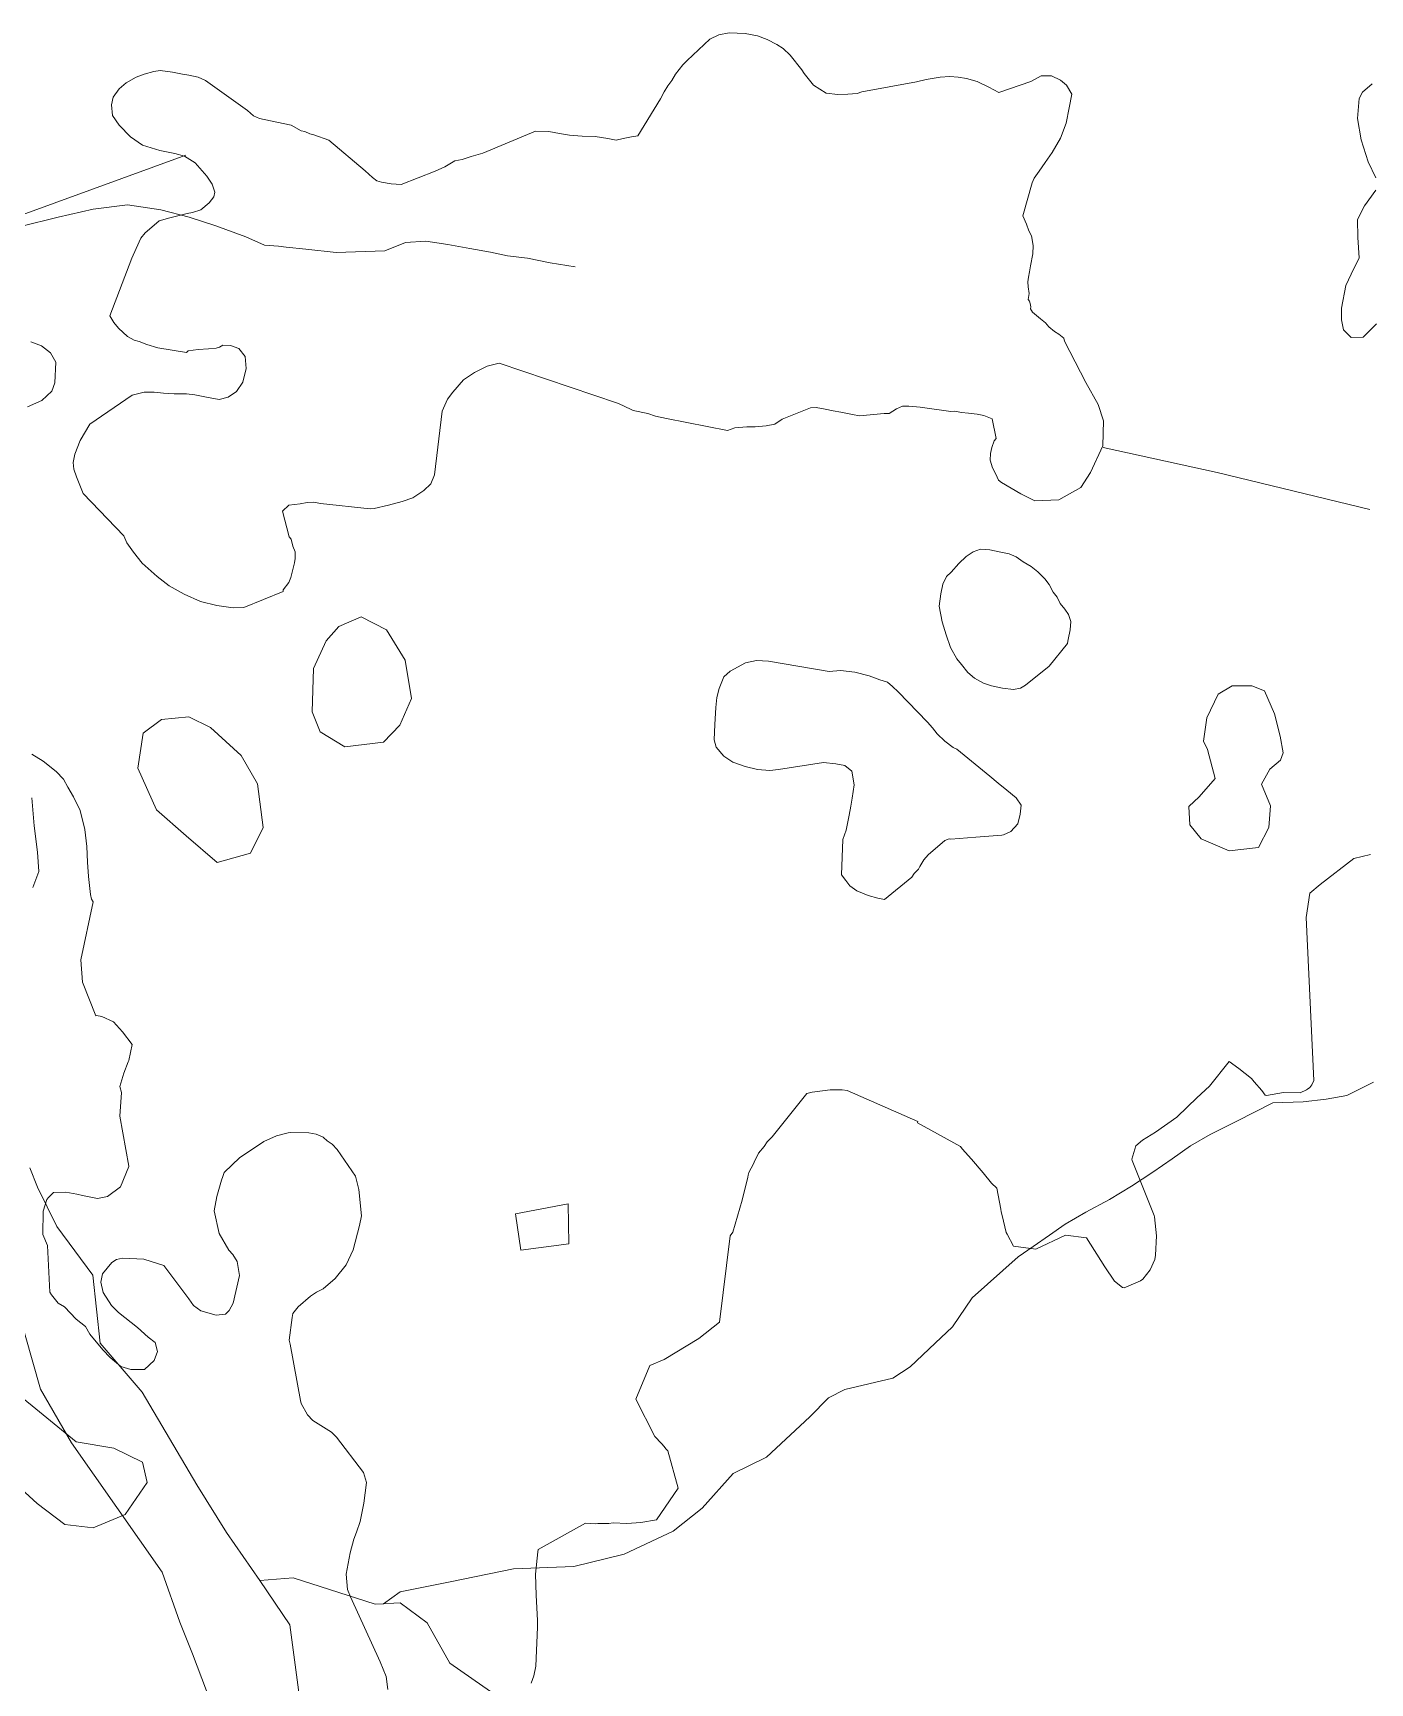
# Model space of a CAD drawing. Header units: metres. Extents: x 4652992 to 4879070, y 2074171 to 2309877.
# Drawn here: x 4653983.8 to 4654073.2, y 2308404.3 to 2308514.7 of the extents above; entities that cross this region are included whole.
import ezdxf

# ---------------------------------------------------------------- set-up
doc = ezdxf.new("R2010")
doc.units = ezdxf.units.M
doc.header["$MEASUREMENT"] = 0
for name, color, linetype, lineweight in [('Level 1', 2, 'Continuous', 0), ('Level 15', 2, 'Continuous', 0), ('Level 2', 6, 'Continuous', 0), ('Level 31', 38, 'Continuous', 0), ('Level 37', 3, 'Continuous', 0), ('Level 40', 1, 'Continuous', 0)]:
    doc.layers.add(name, color=color, linetype=linetype, lineweight=lineweight)

msp = doc.modelspace()

# ---------------------------------------------------------------- linework, layer by layer
at = {"layer": 'Level 1'}
for points in [[(4654020.019106, 2308499.0199, 1283), (4654018.350893, 2308499.298281, 1282), (4654016.8407, 2308499.604128, 1281), (4654015.503725, 2308499.764101, 1280), (4654014.360903, 2308500.010683, 1279), (4654012.989504, 2308500.238711, 1278), (4654011.504275, 2308500.524721, 1277), (4654010.047488, 2308500.747317, 1276), (4654008.687685, 2308500.649294, 1275), (4654007.303286, 2308500.095278, 1274), (4654004.038088, 2308499.974306, 1273), (4654002.017519, 2308500.214724, 1272), (4654000.698488, 2308500.3407, 1270), (4654000.19208, 2308500.401125, 1269), (4653999.252077, 2308500.466921, 1268), (4653998.010073, 2308501.038515, 1267), (4653996.001284, 2308501.764895, 1266), (4653994.209292, 2308502.343081, 1265), (4653992.331484, 2308502.826479, 1264), (4653990.106509, 2308503.158694, 1263), (4653987.794924, 2308502.872683, 1262), (4653985.456484, 2308502.336306, 1261), (4653982.94092, 2308501.729677, 1260)], [(4654073.395738, 2308444.507859, 1299), (4654071.609239, 2308443.621763, 1298), (4654070.225527, 2308443.378481, 1297), (4654068.693117, 2308443.19092, 1296), (4654066.650088, 2308443.119082, 1295), (4654064.248476, 2308441.905276, 1294), (4654062.465273, 2308440.997317, 1293), (4654061.152712, 2308440.246096, 1292), (4654059.925905, 2308439.382693, 1291), (4654058.631106, 2308438.483523, 1290), (4654057.212099, 2308437.553896, 1289), (4654055.746706, 2308436.671877, 1288), (4654054.155276, 2308435.80768, 1287), (4654052.766299, 2308435.001528, 1286), (4654051.723086, 2308434.266482, 1285), (4654050.633486, 2308433.515688, 1284), (4654049.638308, 2308432.835879, 1283), (4654046.568218, 2308430.090517, 1281), (4654045.234926, 2308428.139284, 1280), (4654044.089724, 2308427.058901, 1279), (4654042.40613, 2308425.477114, 1277), (4654041.259096, 2308424.720888, 1276), (4654038.057131, 2308423.963076, 1273), (4654036.960512, 2308423.408877, 1272), (4654035.705508, 2308422.134707, 1271), (4654032.810488, 2308419.425295, 1270), (4654030.575625, 2308418.343262, 1269.498111), (4654028.513925, 2308416.020898, 1269), (4654026.573794, 2308414.473723, 1268.647544), (4654023.307034, 2308412.943231, 1268), (4654019.932739, 2308412.129951, 1267.498435), (4654015.899111, 2308411.961489, 1267), (4654011.65552, 2308411.087893, 1266), (4654008.315768, 2308410.437648, 1265), (4654007.214861, 2308409.634996, 1264.747843)], [(4654015.839297, 2308402.734682, 1268), (4654011.634524, 2308405.664309, 1267), (4654010.120302, 2308408.351321, 1266), (4654008.331911, 2308409.683108, 1265), (4654007.905592, 2308409.664746, 1264.7478), (4654007.214861, 2308409.634996, 1264.3393), (4654006.641299, 2308409.610293, 1264), (4654001.176089, 2308411.361696, 1263), (4653998.938212, 2308411.190022, 1262.545597)]]:
    msp.add_polyline3d(points, dxfattribs=at)
at = {"layer": 'Level 15'}
msp.add_polyline3d([(4653994.003508, 2308506.485838, 1265.544728), (4653978.749682, 2308500.934987, 1264.396661), (4653936.661557, 2308484.421295, 1262.100528), (4653910.690675, 2308474.872201, 1261.526494), (4653875.82215, 2308463.725682, 1260.95246)], dxfattribs=at)
at = {"layer": 'Level 2'}
for points in [[(4653983.6943, 2308463.5194, 1257.4777), (4653983.8549, 2308461.645, 1257.6777), (4653984.0714, 2308459.8914, 1257.8777), (4653984.1789, 2308458.5943, 1257.8777), (4653983.7587, 2308457.5268, 1257.9777)], [(4653983.5638, 2308438.7726, 1259.8777), (4653984.0817, 2308437.4747, 1260.1), (4653985.3759, 2308434.8505, 1260.3658), (4653987.7711, 2308431.6089, 1260.77), (4653988.2783, 2308427.0489, 1261.2415), (4653991.0683, 2308423.7705, 1261.6198), (4653994.7365, 2308417.5825, 1262.3066), (4653996.7251, 2308414.3915, 1262.4297), (4653998.938212, 2308411.190022, 1262.545597), (4653998.9459, 2308411.1789, 1262.546), (4654000.9437, 2308408.2229, 1263.0144), (4654001.5627, 2308403.5475, 1263.6643)], [(4653995.3779, 2308403.8057, 1263.0363), (4653994.4333, 2308406.2735, 1262.5613), (4653993.5997, 2308408.4031, 1262.4363), (4653992.4131, 2308411.7391, 1262.3863), (4653986.3505, 2308420.3795, 1261.5363), (4653984.2837, 2308423.9791, 1261.2113), (4653982.7537, 2308429.3955, 1260.6863)]]:
    msp.add_polyline3d(points, dxfattribs=at)
at = {"layer": 'Level 31'}
msp.add_polyline3d([(4654019.594202, 2308433.685907, 1269.193293), (4654016.386814, 2308433.265812, 1268.61926), (4654016.02568, 2308435.699049, 1268.045227), (4654019.558031, 2308436.373916, 1269.193293), (4654019.594202, 2308433.685907, 1269.193293)], dxfattribs=at)
at = {"layer": 'Level 37', "extrusion": (-0.1678250562997117, 0.7331573176674921, 0.6590258705305936), "elevation": 912281.066652, "flags": 128}
msp.add_lwpolyline([(-5051837.039679, -797607.18456), (-5051827.630831, -797614.32395), (-5051820.582721, -797619.376333)], dxfattribs=at)
at = {"layer": 'Level 40', "color": 3, "flags": 128}
for points, elevation in [([(4654049.785095, 2308470.854132), (4654049.312707, 2308470.75939), (4654048.576441, 2308470.84105), (4654047.854749, 2308470.99924), (4654047.311823, 2308471.181326), (4654046.713647, 2308471.513548), (4654046.272231, 2308471.905814), (4654045.856984, 2308472.432242), (4654045.52992, 2308472.821684), (4654045.11763, 2308473.565673), (4654044.817286, 2308474.40971), (4654044.547796, 2308475.291014), (4654044.359019, 2308476.342834), (4654044.469114, 2308477.160006), (4654044.5962, 2308477.799556), (4654044.854166, 2308478.312209), (4654045.160513, 2308478.6165), (4654045.667695, 2308479.197783), (4654046.149623, 2308479.662052), (4654046.619811, 2308479.960057), (4654047.109123, 2308480.137259), (4654047.740008, 2308480.09736), (4654048.466278, 2308479.955405), (4654049.042813, 2308479.839572), (4654049.500873, 2308479.629381), (4654049.970654, 2308479.29286), (4654050.500018, 2308478.982191), (4654050.955855, 2308478.640763), (4654051.422004, 2308478.156543), (4654051.695975, 2308477.775852), (4654051.982773, 2308477.279436), (4654052.235155, 2308476.941569), (4654052.44721, 2308476.516277), (4654052.749776, 2308476.128026), (4654052.998535, 2308475.787906), (4654053.153794, 2308475.300877), (4654053.1086, 2308474.747918), (4654052.981729, 2308474.094879), (4654052.93455, 2308473.852039), (4654052.930987, 2308473.833699), (4654051.698657, 2308472.324164), (4654050.127855, 2308471.058307), (4654049.785095, 2308470.854132)], 1308.801608), ([(4654007.218701, 2308467.232942), (4654004.626801, 2308466.936443), (4654002.976081, 2308467.924307), (4654002.435798, 2308469.267386), (4654002.527068, 2308472.157572), (4654003.375082, 2308474.006455), (4654004.228075, 2308474.981502), (4654005.708847, 2308475.629854), (4654007.41251, 2308474.752732), (4654008.650659, 2308472.717122), (4654009.070374, 2308470.171373), (4654008.295806, 2308468.382817), (4654007.218701, 2308467.232942)], 1277.229763), ([(4653998.312275, 2308459.815259), (4653996.087198, 2308459.19895), (4653994.011715, 2308460.971552), (4653992.03772, 2308462.724242), (4653990.787731, 2308465.49171), (4653991.140103, 2308467.840669), (4653992.370879, 2308468.756406), (4653994.192948, 2308468.925838), (4653995.634758, 2308468.223511), (4653997.690447, 2308466.349915), (4653998.794292, 2308464.452065), (4653999.174269, 2308461.539186), (4653998.312275, 2308459.815259)], 1264.601026), ([(4653981.451916, 2308423.741942), (4653980.346028, 2308423.066069), (4653979.835002, 2308421.894513), (4653980.716978, 2308420.802955), (4653982.482506, 2308417.779849), (4653984.06815, 2308416.333422), (4653985.903716, 2308414.919145), (4653987.811264, 2308414.707851), (4653989.93195, 2308415.590793), (4653991.405354, 2308417.736433), (4653991.101372, 2308419.094143), (4653989.17439, 2308420.039398), (4653986.656449, 2308420.451286), (4653984.208433, 2308422.47209), (4653982.874785, 2308423.544489), (4653981.451916, 2308423.741942)], 1269.2004)]:
    msp.add_lwpolyline(points, dxfattribs=dict(at, elevation=elevation))
at = {"layer": 'Level 40', "color": 3}
for points in [[(4654036.801229, 2308510.632247, 1297.320936), (4654037.582522, 2308510.539016, 1297.320936), (4654038.249122, 2308510.562015, 1297.320936), (4654038.874856, 2308510.618798, 1297.320936), (4654039.191065, 2308510.733307, 1297.320936), (4654042.847638, 2308511.38899, 1300.765138), (4654043.489226, 2308511.546993, 1300.765138), (4654044.410769, 2308511.70594, 1300.765138), (4654045.069684, 2308511.742908, 1300.765138), (4654045.627821, 2308511.715427, 1300.765138), (4654046.183471, 2308511.60558, 1300.765138), (4654046.883626, 2308511.40901, 1300.765138), (4654047.663628, 2308511.04012, 1300.765138), (4654048.352359, 2308510.675373, 1300.765138), (4654050.475979, 2308511.42406, 1306.505473), (4654051.169654, 2308511.788599, 1306.505473), (4654051.852663, 2308511.80031, 1306.505473), (4654052.468696, 2308511.505112, 1306.505473), (4654052.861319, 2308511.176076, 1306.505473), (4654053.214057, 2308510.576898, 1306.505473), (4654053.050457, 2308509.658371, 1306.505473), (4654052.836985, 2308508.631923, 1306.505473), (4654052.468609, 2308507.623313, 1306.505473), (4654051.899233, 2308506.658904, 1306.505473), (4654051.431614, 2308506.006971, 1306.505473), (4654051.04197, 2308505.4285, 1306.505473), (4654050.698003, 2308504.959424, 1306.505473), (4654050.569671, 2308504.640252, 1306.505473), (4654049.942526, 2308502.432669, 1310.523708), (4654050.200016, 2308501.873182, 1310.523708), (4654050.353088, 2308501.431368, 1310.523708), (4654050.515698, 2308501.107177, 1310.523708), (4654050.627673, 2308500.443455, 1310.523708), (4654050.622524, 2308499.882913, 1310.523708), (4654050.470259, 2308499.099387, 1310.523708), (4654050.389424, 2308498.683426, 1310.523708), (4654050.321986, 2308498.336348, 1310.523708), (4654050.28534, 2308498.027417, 1310.523708), (4654050.292912, 2308497.687621, 1310.523708), (4654050.373191, 2308497.234858, 1310.523708), (4654050.310475, 2308496.83104, 1310.523708), (4654050.383113, 2308496.722775, 1310.523708), (4654050.443405, 2308496.567644, 1311.097741), (4654050.491459, 2308496.359478, 1311.097741), (4654050.462548, 2308496.210467, 1311.671775), (4654050.592726, 2308495.998316, 1312.819842), (4654051.131872, 2308495.544923, 1313.393875), (4654051.452696, 2308495.279364, 1313.393875), (4654051.674518, 2308495.014665, 1313.393875), (4654052.067532, 2308494.708044, 1313.393875), (4654052.360684, 2308494.518991, 1313.393875), (4654052.684393, 2308494.253798, 1313.393875), (4654052.733163, 2308494.043882, 1313.393875), (4654054.150442, 2308491.278843, 1315.115976), (4654054.983669, 2308489.814527, 1315.115976), (4654055.330683, 2308488.724026, 1315.115976), (4654055.286655, 2308487.058983, 1315.115976), (4654054.472466, 2308485.265317, 1315.115976), (4654053.814899, 2308484.277897, 1315.115976), (4654052.349638, 2308483.448184, 1315.115976), (4654050.754407, 2308483.387746, 1315.115976), (4654049.819487, 2308483.849268, 1315.115976), (4654048.525177, 2308484.592347, 1313.967909), (4654048.329156, 2308484.767875, 1313.967909), (4654048.138371, 2308485.165139, 1313.967909), (4654047.928568, 2308485.59302, 1313.967909), (4654047.752565, 2308486.090059, 1313.967909), (4654047.786453, 2308486.550946, 1313.967909), (4654047.863531, 2308486.944662, 1313.967909), (4654048.022717, 2308487.383861, 1313.967909), (4654048.166938, 2308487.548919, 1313.967909), (4654047.89808, 2308488.860908, 1310.523708), (4654047.343533, 2308489.088283, 1310.523708), (4654046.888545, 2308489.176206, 1310.523708), (4654046.309208, 2308489.228186, 1310.523708), (4654045.839757, 2308489.288383, 1310.523708), (4654045.41088, 2308489.372118, 1310.523708), (4654045.144732, 2308489.358181, 1310.523708), (4654043.082294, 2308489.639861, 1307.079506), (4654042.318007, 2308489.715648, 1307.079506), (4654041.895945, 2308489.717966, 1307.079506), (4654041.491592, 2308489.527496, 1307.079506), (4654041.015049, 2308489.219673, 1307.079506), (4654040.667497, 2308489.206417, 1307.079506), (4654039.029843, 2308489.05676, 1303.635306), (4654038.561603, 2308489.148188, 1303.635306), (4654037.77875, 2308489.301047, 1303.635306), (4654037.259201, 2308489.402488, 1303.635306), (4654036.731178, 2308489.505249, 1303.635306), (4654036.132749, 2308489.610617, 1303.635306), (4654035.757956, 2308489.601294, 1303.635306), (4654033.850377, 2308488.84384, 1299.043037), (4654033.373821, 2308488.497136, 1299.043037), (4654032.78488, 2308488.402854, 1299.043037), (4654032.053206, 2308488.320711, 1299.043037), (4654031.494051, 2308488.335939, 1299.043037), (4654030.691049, 2308488.252493, 1299.043037), (4654030.208738, 2308488.084844, 1299.043037), (4654026.136537, 2308488.876087, 1293.302702), (4654025.385789, 2308489.028286, 1293.302702), (4654024.876838, 2308489.217509, 1293.302702), (4654023.909736, 2308489.426906, 1293.302702), (4654023.208335, 2308489.754991, 1293.302702), (4654022.849392, 2308489.90004, 1293.302702), (4654014.941165, 2308492.582096, 1286.988333), (4654014.132931, 2308492.383842, 1286.988333), (4654013.297901, 2308491.967592, 1286.988333), (4654012.567795, 2308491.46079, 1286.988333), (4654011.833863, 2308490.639556, 1286.988333), (4654011.483255, 2308490.175921, 1286.988333), (4654011.134915, 2308489.37728, 1286.988333), (4654010.62834, 2308485.123122, 1282.970098), (4654010.368563, 2308484.519563, 1282.970098), (4654009.912635, 2308484.059585, 1282.970098), (4654009.171476, 2308483.573938, 1282.970098), (4654008.448369, 2308483.321763, 1282.970098), (4654007.554369, 2308483.077594, 1282.970098), (4654006.587431, 2308482.85754, 1282.970098), (4654006.310217, 2308482.84296, 1282.970098), (4654003.007579, 2308483.199347, 1276.081696), (4654002.553844, 2308483.286737, 1276.081696), (4654002.098423, 2308483.26128, 1276.081696), (4654001.63381, 2308483.169143, 1276.081696), (4654000.877659, 2308483.093112, 1276.081696), (4654000.455045, 2308482.677631, 1276.081696), (4654000.908872, 2308480.966848, 1270.915394), (4654001.035326, 2308480.806625, 1270.915394), (4654001.151331, 2308480.354151, 1270.915394), (4654001.309997, 2308479.965179, 1270.915394), (4654001.314277, 2308479.513776, 1270.915394), (4654001.258778, 2308479.228797, 1270.915394), (4654001.017707, 2308478.244858, 1270.915394), (4654000.891033, 2308477.92044, 1270.915394), (4654000.512399, 2308477.416168, 1270.915394), (4654000.492861, 2308477.315846, 1270.915394), (4653997.866795, 2308476.236514, 1269.193293), (4653997.161112, 2308476.227553, 1269.193293), (4653996.076483, 2308476.38022, 1269.193293), (4653994.984565, 2308476.637987, 1269.193293), (4653993.877745, 2308477.146366, 1269.193293), (4653992.873133, 2308477.682794, 1269.193293), (4653992.074992, 2308478.313363, 1269.193293), (4653991.078808, 2308479.203064, 1269.193293), (4653990.495351, 2308479.938784, 1269.193293), (4653990.046876, 2308480.562065, 1269.193293), (4653989.860209, 2308481.046357, 1269.193293), (4653987.135781, 2308483.863127, 1273.211529), (4653986.694886, 2308484.992216, 1273.211529), (4653986.509577, 2308485.498797, 1273.211529), (4653986.454817, 2308485.936596, 1273.211529), (4653986.571883, 2308486.487672, 1273.211529), (4653986.930538, 2308487.408176, 1273.211529), (4653987.578389, 2308488.502523, 1273.211529), (4653990.401397, 2308490.449417, 1277.803796), (4653991.219988, 2308490.64256, 1277.803796), (4653991.877623, 2308490.648131, 1277.803796), (4653992.498179, 2308490.580596, 1277.803796), (4653993.214211, 2308490.536272, 1277.803796), (4653994.036585, 2308490.540709, 1277.803796), (4653994.589947, 2308490.462325, 1277.803796), (4653995.385234, 2308490.307401, 1277.803796), (4653996.21374, 2308490.157404, 1277.803796), (4653996.82702, 2308490.300718, 1277.803796), (4653997.387992, 2308490.686572, 1277.803796), (4653997.7953, 2308491.301823, 1277.803796), (4653998.023398, 2308492.234486, 1277.803796), (4653997.965039, 2308493.022578, 1277.803796), (4653997.543756, 2308493.554318, 1277.803796), (4653996.971538, 2308493.774031, 1277.803796), (4653996.474617, 2308493.794576, 1277.803796), (4653996.244153, 2308493.644835, 1277.803796), (4653996.022647, 2308493.59072, 1277.803796), (4653995.512927, 2308493.540618, 1277.803796), (4653994.817809, 2308493.505835, 1277.803796), (4653994.145498, 2308493.416936, 1277.803796), (4653994.037492, 2308493.296801, 1277.803796), (4653992.117521, 2308493.598438, 1272.637495), (4653991.395268, 2308493.840748, 1272.637495), (4653990.8874, 2308494.034792, 1272.637495), (4653990.53841, 2308494.127334, 1272.637495), (4653990.094958, 2308494.357579, 1272.637495), (4653989.491472, 2308494.930561, 1272.637495), (4653989.184003, 2308495.299622, 1272.637495), (4653988.921127, 2308495.743741, 1272.637495), (4653990.381933, 2308499.596092, 1269.767327), (4653990.667527, 2308500.24147, 1269.767327), (4653990.984272, 2308500.931722, 1269.767327), (4653991.267802, 2308501.296866, 1269.767327), (4653991.715757, 2308501.684128, 1269.767327), (4653992.207878, 2308502.092659, 1269.767327), (4653992.934939, 2308502.307965, 1269.767327), (4653994.085273, 2308502.582289, 1269.767327), (4653994.438849, 2308502.650917, 1269.767327), (4653995.00272, 2308502.828462, 1269.767327), (4653995.556812, 2308503.308213, 1269.767327), (4653995.867128, 2308503.69381, 1269.767327), (4653995.930719, 2308504.020213, 1269.767327), (4653995.767223, 2308504.551288, 1269.767327), (4653995.396613, 2308505.075032, 1269.767327), (4653994.609265, 2308505.972772, 1269.767327), (4653993.915357, 2308506.413, 1269.767327), (4653993.251114, 2308506.608022, 1269.767327), (4653992.267973, 2308506.804946, 1269.767327), (4653991.099018, 2308507.159584, 1269.767327), (4653990.299744, 2308507.709472, 1269.767327), (4653989.533651, 2308508.490609, 1269.767327), (4653989.102474, 2308509.141849, 1269.767327), (4653989.027213, 2308509.856927, 1269.767327), (4653989.137968, 2308510.369267, 1269.767327), (4653989.541944, 2308510.926053, 1269.767327), (4653989.999628, 2308511.317658, 1269.767327), (4653990.680427, 2308511.695462, 1269.767327), (4653991.214082, 2308511.9041, 1269.767327), (4653991.864468, 2308512.074428, 1269.767327), (4653992.277632, 2308512.146279, 1269.767327), (4653993.099984, 2308512.043915, 1269.767327), (4653993.782287, 2308511.910737, 1269.767327), (4653994.203361, 2308511.828548, 1269.767327), (4653994.826397, 2308511.697326, 1269.767327), (4653995.309055, 2308511.479966, 1269.767327), (4653998.114291, 2308509.468052, 1272.063461), (4653998.527275, 2308509.119403, 1272.063461), (4653998.915255, 2308508.946268, 1272.063461), (4653999.232353, 2308508.88437, 1272.063461), (4654001.041759, 2308508.489352, 1275.507662), (4654001.702134, 2308508.10988, 1275.507662), (4654001.945683, 2308508.062339, 1275.507662), (4654002.281473, 2308507.914852, 1275.507662), (4654002.553158, 2308507.846134, 1275.507662), (4654003.5524, 2308507.493828, 1275.507662), (4654005.975107, 2308505.441054, 1280.673964), (4654006.465816, 2308505.000008, 1280.673964), (4654006.770337, 2308504.775177, 1280.673964), (4654007.083047, 2308504.680195, 1280.673964), (4654007.71486, 2308504.563188, 1280.673964), (4654008.385608, 2308504.522941, 1280.673964), (4654010.658845, 2308505.415651, 1284.692199), (4654011.300413, 2308505.715381, 1284.692199), (4654011.969786, 2308506.106001, 1284.692199), (4654012.459898, 2308506.203382, 1284.692199), (4654013.062868, 2308506.41028, 1284.692199), (4654013.842075, 2308506.621749, 1284.692199), (4654017.371435, 2308508.09368, 1288.710434), (4654018.258536, 2308508.081757, 1288.710434), (4654018.970558, 2308507.943122, 1288.710434), (4654019.635266, 2308507.822301, 1288.710434), (4654020.486548, 2308507.766309, 1288.710434), (4654021.362864, 2308507.729668, 1288.710434), (4654022.201787, 2308507.600346, 1288.710434), (4654022.758343, 2308507.491725, 1288.710434), (4654023.240728, 2308507.600836, 1288.710434), (4654023.794012, 2308507.707581, 1288.710434), (4654024.202221, 2308507.786339, 1288.710434), (4654025.730199, 2308510.26398, 1293.876736), (4654025.974864, 2308510.714998, 1293.876736), (4654026.225252, 2308511.121895, 1293.876736), (4654026.478619, 2308511.478444, 1293.876736), (4654026.728077, 2308511.902571, 1293.876736), (4654027.217263, 2308512.525628, 1293.876736), (4654027.504882, 2308512.821686, 1293.876736), (4654029.014521, 2308514.243598, 1297.320936), (4654029.619573, 2308514.540863, 1297.320936), (4654030.316711, 2308514.658654, 1297.320936), (4654031.39299, 2308514.630537, 1297.320936), (4654032.202688, 2308514.467216, 1297.320936), (4654032.855291, 2308514.233922, 1297.320936), (4654033.506304, 2308513.899337, 1297.320936), (4654033.921107, 2308513.6259, 1297.320936), (4654034.391008, 2308513.175835, 1297.320936), (4654035.173, 2308512.201408, 1297.320936), (4654035.335477, 2308511.96081, 1297.320936), (4654035.959476, 2308511.17922, 1297.320936), (4654036.801229, 2308510.632247, 1297.320936)], [(4654073.553763, 2308504.985503, 1321.5371), (4654073.035992, 2308506.049565, 1321.1371), (4654072.567495, 2308507.509186, 1321.1371), (4654072.311492, 2308508.932808, 1321.1371), (4654072.440178, 2308510.270372, 1321.1371), (4654072.658832, 2308510.713191, 1321.1371), (4654073.301319, 2308511.256206, 1321.1371)], [(4654073.579062, 2308495.221012, 1322.3371), (4654072.691899, 2308494.318175, 1321.5371), (4654071.903374, 2308494.294301, 1321.5371), (4654071.392077, 2308494.812573, 1321.5371), (4654071.251282, 2308495.485349, 1321.5371), (4654071.238695, 2308496.248629, 1321.5371), (4654071.537108, 2308497.785725, 1321.5371), (4654071.893104, 2308498.53749, 1321.5371), (4654072.42657, 2308499.63472, 1321.5371), (4654072.334157, 2308500.990901, 1321.5371), (4654072.308101, 2308502.19142, 1321.5371), (4654072.7886, 2308503.093525, 1321.5371), (4654073.542825, 2308504.138664, 1321.5371)], [(4653983.631344, 2308494.009227, 1265.1751), (4653984.344438, 2308493.751385, 1265.1751), (4653984.95408, 2308493.274786, 1265.1751), (4653985.302479, 2308492.645989, 1265.1751), (4653985.237558, 2308491.275392, 1265.1751), (4653985.045594, 2308490.702072, 1265.1751), (4653984.370487, 2308490.074938, 1265.1751), (4653983.410982, 2308489.660584, 1265.1751)], [(4654032.949005, 2308472.658473, 1290.432534), (4654037.002281, 2308471.971288, 1292.728669), (4654037.755458, 2308472.024801, 1292.728669), (4654038.71229, 2308471.915016, 1292.728669), (4654039.666774, 2308471.679975, 1292.728669), (4654040.380137, 2308471.397264, 1292.728669), (4654040.897469, 2308471.245286, 1292.728669), (4654041.243278, 2308470.958217, 1292.728669), (4654041.604308, 2308470.616407, 1292.728669), (4654043.566376, 2308468.578487, 1297.320936), (4654043.898352, 2308468.199118, 1297.320936), (4654044.230008, 2308467.787685, 1297.320936), (4654044.731138, 2308467.307614, 1297.320936), (4654045.289208, 2308466.884098, 1297.320936), (4654045.532852, 2308466.76852, 1297.320936), (4654047.743484, 2308464.969617, 1300.191105), (4654048.308172, 2308464.496696, 1300.191105), (4654048.880879, 2308464.019926, 1300.191105), (4654049.491964, 2308463.509955, 1300.191105), (4654049.831442, 2308463.017928, 1300.191105), (4654049.768842, 2308462.423883, 1300.191105), (4654049.602099, 2308461.782753, 1300.191105), (4654049.134482, 2308461.278286, 1300.191105), (4654048.655285, 2308461.034651, 1300.191105), (4654048.545464, 2308461.013455, 1300.191105), (4654046.807309, 2308460.879886, 1299.043037), (4654045.13785, 2308460.758434, 1297.320936), (4654045.030456, 2308460.779424, 1297.320936), (4654044.740778, 2308460.664266, 1297.320936), (4654043.607644, 2308459.716568, 1294.450769), (4654043.329104, 2308459.382851, 1294.450769), (4654043.070823, 2308458.937634, 1294.450769), (4654042.974131, 2308458.754341, 1294.450769), (4654042.671894, 2308458.46109, 1294.450769), (4654042.526149, 2308458.203152, 1294.450769), (4654040.710078, 2308456.726983, 1290.432534), (4654040.247996, 2308456.817313, 1290.432534), (4654039.601188, 2308456.990889, 1290.432534), (4654038.853293, 2308457.304629, 1290.432534), (4654038.390013, 2308457.637825, 1290.432534), (4654038.118477, 2308457.996317, 1290.432534), (4654037.829895, 2308458.358971, 1290.432534), (4654037.916271, 2308460.725263, 1292.154635), (4654038.134159, 2308461.352868, 1292.154635), (4654038.328375, 2308462.35189, 1292.154635), (4654038.4474, 2308462.964139, 1292.154635), (4654038.546994, 2308463.491994, 1292.154635), (4654038.667448, 2308464.385808, 1292.154635), (4654038.519483, 2308465.295511, 1292.154635), (4654038.054577, 2308465.676548, 1292.154635), (4654037.447152, 2308465.79353, 1292.154635), (4654036.620647, 2308465.889573, 1292.154635), (4654033.607538, 2308465.412886, 1290.432534), (4654033.025131, 2308465.355969, 1290.432534), (4654032.201288, 2308465.419058, 1290.432534), (4654031.384567, 2308465.61978, 1290.432534), (4654030.553864, 2308465.892849, 1290.432534), (4654029.965393, 2308466.312995, 1290.432534), (4654029.449861, 2308466.898852, 1290.432534), (4654029.319719, 2308467.396405, 1290.432534), (4654029.36536, 2308468.427248, 1290.432534), (4654029.414399, 2308469.569117, 1290.432534), (4654029.496079, 2308470.236881, 1290.432534), (4654029.63806, 2308470.82407, 1290.432534), (4654029.955459, 2308471.612692, 1290.432534), (4654030.381511, 2308471.983591, 1290.432534), (4654031.413394, 2308472.535689, 1290.432534), (4654032.152585, 2308472.690611, 1290.432534), (4654032.949005, 2308472.658473, 1290.432534)], [(4654065.690759, 2308460.207897, 1308.722678), (4654063.742652, 2308459.965679, 1308.722678), (4654061.868146, 2308460.783106, 1308.722678), (4654061.110999, 2308461.707388, 1308.722678), (4654061.04766, 2308462.93115, 1308.722678), (4654061.735632, 2308463.59072, 1308.722678), (4654062.800911, 2308464.81097, 1308.722678), (4654062.289629, 2308466.758868, 1310.122677), (4654062.031259, 2308467.312227, 1310.122677), (4654062.248208, 2308468.868144, 1310.122677), (4654062.996072, 2308470.442626, 1312.322677), (4654063.930443, 2308471.008383, 1312.322677), (4654065.264699, 2308471.015563, 1312.322677), (4654066.100824, 2308470.672272, 1312.322677), (4654066.780053, 2308469.137921, 1312.322677), (4654067.148943, 2308467.647267, 1311.522678), (4654067.345303, 2308466.530126, 1310.322677), (4654067.17466, 2308466.038287, 1310.322677), (4654066.455076, 2308465.428618, 1310.322677), (4654065.890221, 2308464.432883, 1308.722678), (4654066.499037, 2308462.99003, 1308.722678), (4654066.383524, 2308461.543599, 1308.722678), (4654065.690759, 2308460.207897, 1308.722678)], [(4653983.702646, 2308466.436519, 1265.7491), (4653984.449129, 2308465.958955, 1265.7491), (4653985.335757, 2308465.268224, 1265.7491), (4653985.817111, 2308464.774482, 1265.7491), (4653986.11903, 2308464.236313, 1265.7491), (4653986.489328, 2308463.58647, 1265.7491), (4653986.941514, 2308462.672602, 1265.7491), (4653987.24832, 2308461.40653, 1265.7491), (4653987.385953, 2308460.254328, 1265.7491), (4653987.419232, 2308459.216984, 1265.7491), (4653987.483293, 2308458.250361, 1265.7491), (4653987.622678, 2308457.052994, 1265.7491), (4653987.679497, 2308456.750993, 1265.7491), (4653987.807482, 2308456.56116, 1265.7491), (4653986.970096, 2308452.689147, 1266.8972), (4653987.099023, 2308451.195899, 1266.8972), (4653987.983246, 2308448.932891, 1268.0231), (4653988.028199, 2308448.957018, 1268.1227), (4653988.372573, 2308448.889654, 1268.1227), (4653989.15653, 2308448.536183, 1268.1227), (4653989.76978, 2308447.868346, 1268.1227), (4653990.397874, 2308447.024998, 1268.1227), (4653990.191215, 2308445.964043, 1268.1227), (4653990.142936, 2308445.86924, 1268.1227), (4653989.840368, 2308445.114848, 1268.1227), (4653989.590092, 2308444.215314, 1268.1227), (4653989.689561, 2308443.82668, 1268.1227), (4653989.590602, 2308442.230391, 1268.1227), (4653990.192595, 2308438.896083, 1268.1227), (4653990.18902, 2308438.878159, 1268.1227), (4653989.621885, 2308437.500643, 1268.1227), (4653988.749124, 2308436.86553, 1268.1227), (4653988.090944, 2308436.737084, 1268.1227), (4653987.093942, 2308436.932192, 1268.1227), (4653986.7013, 2308437.009029, 1268.1227), (4653985.967032, 2308437.151938, 1268.1227), (4653985.159709, 2308437.124811, 1268.1227), (4653984.808468, 2308436.799555, 1268.1227), (4653984.70502, 2308436.66533, 1268.1227), (4653984.461485, 2308435.886826, 1268.1227), (4653984.434123, 2308434.331732, 1268.1227), (4653984.758196, 2308433.596327, 1268.1227), (4653984.902935, 2308430.465686, 1266.7227), (4653985.025169, 2308430.284319, 1266.7227), (4653985.470803, 2308429.737287, 1266.7227), (4653985.879727, 2308429.473151, 1266.7227), (4653986.665916, 2308428.666717, 1266.7227), (4653987.288743, 2308428.179995, 1266.7227), (4653987.584017, 2308427.646669, 1266.7227), (4653988.437277, 2308426.615757, 1266.7227), (4653988.927605, 2308426.093493, 1266.7227), (4653989.654358, 2308425.504139, 1266.7227), (4653990.318012, 2308425.293846, 1266.7227), (4653991.232967, 2308425.298563, 1266.7227), (4653991.885469, 2308425.898765, 1266.7227), (4653992.11238, 2308426.505865, 1266.7227), (4653991.94013, 2308427.098903, 1266.7227), (4653991.469717, 2308427.459451, 1266.7227), (4653990.765983, 2308428.103412, 1266.7227), (4653989.494879, 2308429.102573, 1266.7227), (4653989.038055, 2308429.582821, 1266.7227), (4653988.460647, 2308430.43951, 1266.7227), (4653988.321447, 2308431.142284, 1266.7227), (4653988.436474, 2308431.68052, 1266.7227), (4653989.051998, 2308432.45377, 1266.7227), (4653989.352517, 2308432.655887, 1266.7227), (4653989.751239, 2308432.731333, 1266.7227), (4653991.194637, 2308432.663182, 1266.7227), (4653992.532729, 2308432.243894, 1266.7227), (4653994.190298, 2308430.029185, 1268.9227), (4653994.5196, 2308429.57266, 1268.9227), (4653995.000346, 2308429.218612, 1268.9227), (4653996.022996, 2308428.936694, 1268.9227), (4653996.651518, 2308428.997116, 1268.9227), (4653996.883866, 2308429.232767, 1268.9227), (4653997.160074, 2308429.723075, 1268.9227), (4653997.58422, 2308431.585968, 1268.9227), (4653997.428079, 2308432.51393, 1268.9227), (4653997.139354, 2308432.993293, 1268.9227), (4653996.875322, 2308433.283526, 1268.9227), (4653996.234462, 2308434.398411, 1268.9227), (4653995.886871, 2308435.913239, 1268.9227), (4653996.073737, 2308436.870234, 1268.9227), (4653996.374825, 2308437.947691, 1268.9227), (4653996.472548, 2308438.209161, 1268.9227), (4653996.566464, 2308438.460443, 1268.9227), (4653997.60934, 2308439.475104, 1268.9227), (4653998.57735, 2308440.119969, 1268.9227), (4653999.205206, 2308440.54078, 1268.9227), (4654000.059766, 2308440.926865, 1268.9227), (4654000.845521, 2308441.108052, 1268.9227), (4654000.963001, 2308441.130283, 1268.9227), (4654002.22352, 2308441.113565, 1268.9227), (4654002.702314, 2308441.019639, 1268.9227), (4654003.17903, 2308440.834917, 1268.9227), (4654003.199719, 2308440.807821, 1268.9227), (4654003.435532, 2308440.58958, 1268.9227), (4654003.788491, 2308440.358737, 1268.9227), (4654004.119797, 2308440.008907, 1268.9227), (4654005.330774, 2308438.212911, 1268.9227), (4654005.551111, 2308437.324044, 1268.9227), (4654005.733585, 2308435.566125, 1268.9227), (4654005.606891, 2308434.915991, 1268.9227), (4654005.185631, 2308433.303707, 1268.9227), (4654004.704188, 2308432.299646, 1268.9227), (4654003.988538, 2308431.368355, 1268.9227), (4654003.180968, 2308430.690882, 1268.9227), (4654002.721678, 2308430.468985, 1268.9227), (4654002.332644, 2308430.207332, 1268.9227), (4654001.495303, 2308429.485237, 1268.9227), (4654001.156767, 2308429.032533, 1268.9227), (4654001.105138, 2308428.76733, 1268.9227), (4654000.901176, 2308427.248053, 1268.9227), (4654000.969533, 2308426.989779, 1268.9227), (4654001.655783, 2308423.211014, 1272.3227), (4654001.7096, 2308423.017762, 1272.3227), (4654002.136034, 2308422.273587, 1272.3227), (4654002.477855, 2308421.890706, 1272.3227), (4654002.844117, 2308421.66171, 1272.3227), (4654003.744176, 2308421.096425, 1272.3227), (4654004.060313, 2308420.778242, 1272.3227), (4654005.878358, 2308418.408862, 1273.5227), (4654006.082752, 2308417.729906, 1273.5227), (4654005.897306, 2308416.354393, 1273.5227), (4654005.657934, 2308415.124422, 1273.5227), (4654005.403675, 2308414.415175, 1273.5227), (4654005.233495, 2308413.957942, 1273.5227), (4654004.976686, 2308413.031534, 1273.5227), (4654004.712877, 2308411.614416, 1273.5227), (4654004.8097, 2308410.58264, 1273.5227), (4654004.994876, 2308410.08802, 1273.5227), (4654006.995737, 2308405.755185, 1277.7227), (4654007.395229, 2308404.761451, 1277.7227), (4654007.501315, 2308403.908141, 1277.7227)], [(4654017.075532, 2308404.321477, 1282.1227), (4654017.266135, 2308404.801435, 1282.1227), (4654017.393577, 2308405.456667, 1282.1227), (4654017.510408, 2308408.057318, 1282.1227), (4654017.501849, 2308408.503957, 1282.1227), (4654017.405714, 2308410.196074, 1282.1227), (4654017.37315, 2308411.60533, 1282.1227), (4654017.520295, 2308413.107779, 1282.1227), (4654017.551347, 2308413.267425, 1282.1227), (4654020.710206, 2308415.009244, 1282.1227), (4654021.384153, 2308414.974443, 1282.1227), (4654021.535841, 2308414.993993, 1282.1227), (4654021.720967, 2308415.007435, 1282.1227), (4654022.273855, 2308414.994557, 1282.1227), (4654022.562905, 2308415.035118, 1282.1227), (4654023.476965, 2308414.995302, 1282.1227), (4654024.415638, 2308415.060993, 1282.1227), (4654025.462245, 2308415.245646, 1282.1227), (4654026.906157, 2308417.366453, 1282.1227), (4654026.223316, 2308419.856182, 1282.1227), (4654026.08953, 2308419.997438, 1282.1227), (4654025.964774, 2308420.137099, 1282.1227), (4654025.78854, 2308420.344958, 1282.1227), (4654025.338436, 2308420.806582, 1282.1227), (4654024.082612, 2308423.308831, 1278.7227), (4654025.009794, 2308425.565966, 1278.7227), (4654025.966088, 2308425.964126, 1278.7227), (4654028.288531, 2308427.362823, 1278.7227), (4654029.673126, 2308428.457437, 1278.7227), (4654030.37466, 2308434.239805, 1284.5227), (4654030.565883, 2308434.470529, 1284.5227), (4654030.873904, 2308435.540987, 1284.5227), (4654031.180342, 2308436.605946, 1284.5227), (4654031.571599, 2308438.147182, 1284.5227), (4654031.596874, 2308438.277175, 1284.5227), (4654031.635418, 2308438.475412, 1284.5227), (4654031.939771, 2308439.043501, 1284.5227), (4654031.985191, 2308439.154077, 1284.5227), (4654032.271664, 2308439.753241, 1284.5227), (4654032.655169, 2308440.215729, 1284.5227), (4654032.861259, 2308440.525926, 1284.5227), (4654033.201515, 2308440.842811, 1284.5227), (4654035.515463, 2308443.752249, 1288.5227), (4654035.874296, 2308443.832201, 1288.5227), (4654037.057442, 2308443.988982, 1288.5227), (4654037.861675, 2308444.001547, 1288.5227), (4654038.213225, 2308443.952819, 1288.5227), (4654042.922653, 2308441.875528, 1288.5227), (4654042.904612, 2308441.782699, 1288.5227), (4654045.784792, 2308440.198477, 1294.7227), (4654045.900721, 2308440.046929, 1294.7227), (4654046.508322, 2308439.355512, 1294.7227), (4654047.284656, 2308438.446415, 1294.7227), (4654047.8488, 2308437.753406, 1294.7227), (4654048.210543, 2308437.422047, 1294.7227), (4654048.466996, 2308436.006755, 1294.7227), (4654048.505377, 2308435.829602, 1294.7227), (4654048.558286, 2308435.585391, 1294.7227), (4654048.833413, 2308434.456908, 1294.7227), (4654048.903574, 2308434.338188, 1294.7227), (4654049.328929, 2308433.542908, 1294.7227), (4654050.822888, 2308433.346282, 1294.7227), (4654052.800461, 2308434.28469, 1299.9227), (4654054.193156, 2308434.107264, 1299.9227), (4654055.43142, 2308432.154636, 1299.9227), (4654056.078164, 2308431.196353, 1299.9227), (4654056.609347, 2308430.783893, 1299.9227), (4654056.720853, 2308430.762078, 1299.9227), (4654057.817552, 2308431.212708, 1299.9227), (4654057.959955, 2308431.328548, 1299.9227), (4654058.455347, 2308431.962529, 1299.9227), (4654058.761455, 2308432.643478, 1299.9227), (4654058.817107, 2308432.930067, 1299.9227), (4654058.884728, 2308434.241011, 1299.9227), (4654058.744755, 2308435.497391, 1299.9227), (4654058.716383, 2308435.599025, 1299.9227), (4654057.256946, 2308439.263031, 1304.1227), (4654057.232408, 2308439.362343, 1304.1227), (4654057.500418, 2308440.255054, 1304.1227), (4654057.953556, 2308440.638993, 1304.1227), (4654058.8178, 2308441.157712, 1304.1227), (4654060.239748, 2308442.176697, 1304.1227), (4654060.952751, 2308442.863998, 1304.1227), (4654061.576038, 2308443.464812, 1304.1227), (4654062.417632, 2308444.237027, 1304.1227), (4654063.746956, 2308445.890473, 1307.3227), (4654064.39441, 2308445.416402, 1307.3227), (4654065.223204, 2308444.75472, 1307.3227), (4654065.411466, 2308444.533166, 1307.3227), (4654065.917354, 2308443.960099, 1307.3227), (4654066.137004, 2308443.634764, 1307.3227), (4654066.230411, 2308443.6165, 1307.3227), (4654067.374384, 2308443.81995, 1309.7227), (4654068.496076, 2308443.788314, 1309.7227), (4654068.910925, 2308443.988732, 1309.7227), (4654068.970153, 2308444.048487, 1309.7227), (4654069.128231, 2308444.142931, 1309.7227), (4654069.258616, 2308444.327364, 1309.7227), (4654069.406638, 2308444.609095, 1308.9567), (4654068.883918, 2308455.506767, 1306.4924), (4654069.131738, 2308457.136307, 1306.4924), (4654069.812825, 2308457.733414, 1306.4924), (4654072.067828, 2308459.461075, 1308.6924), (4654073.179486, 2308459.722472, 1308.6924)]]:
    msp.add_polyline3d(points, dxfattribs=at)

doc.saveas('drawing.dxf')
